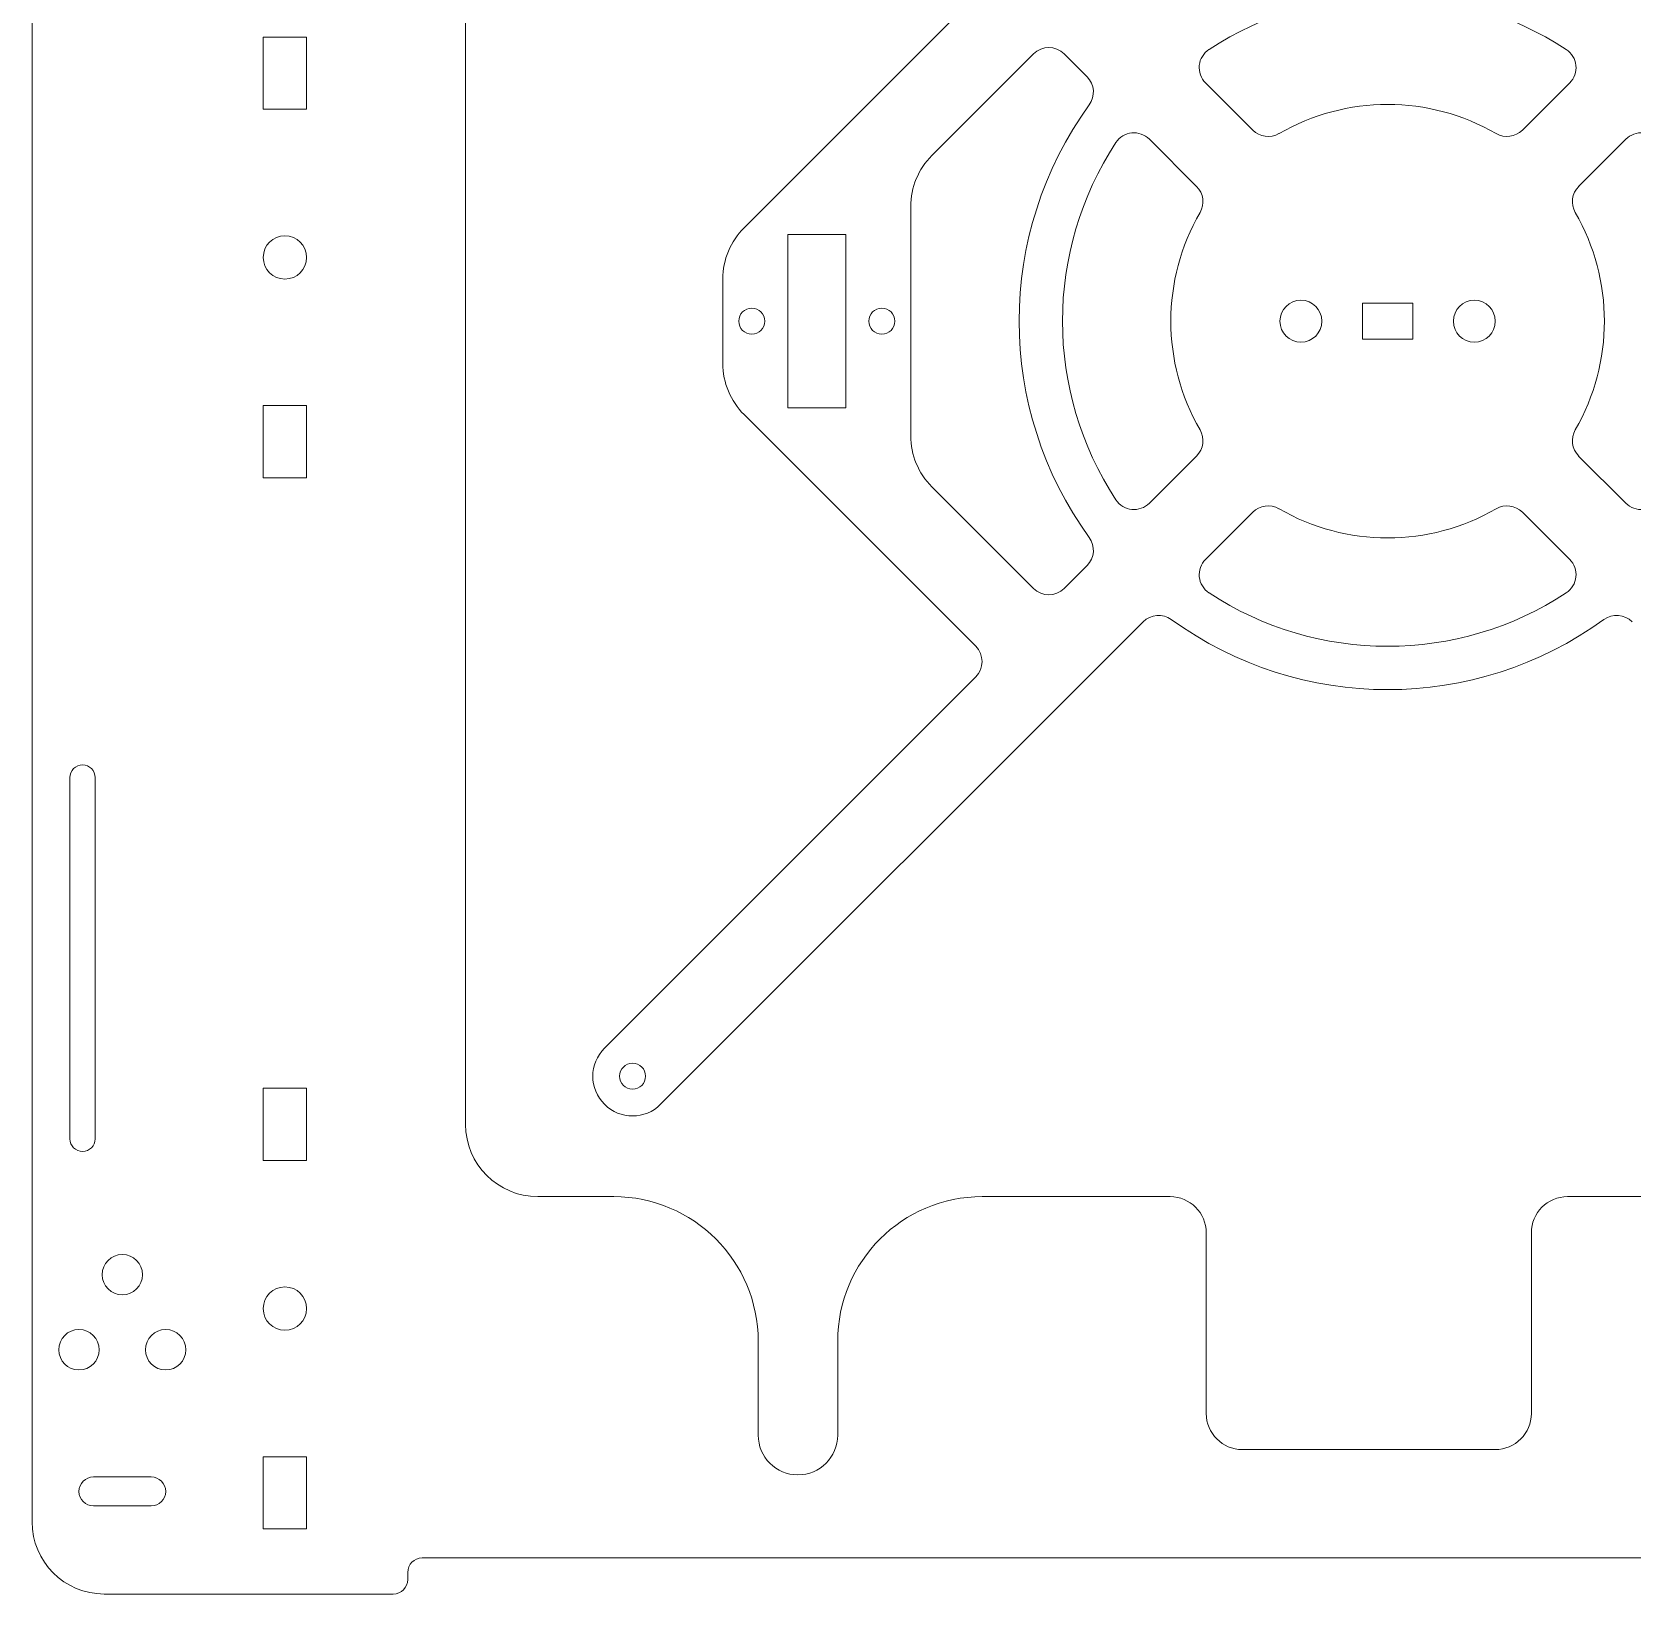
# Model space of a CAD drawing. Header units: millimetres. Extents: x 1474 to 2116, y 1544 to 1914.
# Drawn here: x 1474.2 to 1695.7, y 1543.9 to 1760.1 of the extents above; entities that cross this region are included whole.
import ezdxf

# ---------------------------------------------------------------- set-up
doc = ezdxf.new("R2010")
doc.units = ezdxf.units.MM

msp = doc.modelspace()

# ---------------------------------------------------------------- linework, layer by layer
at = {"color": 7, "linetype": 'Continuous', "lineweight": 15}
for p, q in [((1474.23, 1903.89), (1474.23, 1553.89)), ((1534.23, 1848.89), (1534.23, 1608.89)), ((1606.95, 1767.17), (1572.77, 1732.99)), ((1506.23, 1759.39), (1506.23, 1749.39)), ((1506.23, 1759.39), (1512.23, 1759.39)), ((1512.23, 1759.39), (1512.23, 1749.39)), ((1612.83, 1757.05), (1598.77, 1742.99)), ((1617.07, 1757.05), (1620.24, 1753.88)), ((1643.18, 1746.5), (1636.64, 1753.03)), ((1687.03, 1753.03), (1680.5, 1746.5)), ((1506.23, 1749.39), (1512.23, 1749.39)), ((1628.86, 1745.26), (1635.4, 1738.72)), ((1688.27, 1738.72), (1694.81, 1745.26)), ((1595.84, 1735.92), (1595.84, 1704.2)), ((1586.84, 1732.06), (1578.84, 1732.06)), ((1578.84, 1732.06), (1578.84, 1708.06)), ((1586.84, 1708.06), (1586.84, 1732.06)), ((1569.84, 1725.92), (1569.84, 1714.2)), ((1665.34, 1722.56), (1658.34, 1722.56)), ((1658.34, 1722.56), (1658.34, 1717.56)), ((1665.34, 1717.56), (1665.34, 1722.56)), ((1658.34, 1717.56), (1665.34, 1717.56)), ((1506.23, 1708.39), (1506.23, 1698.39)), ((1506.23, 1708.39), (1512.23, 1708.39)), ((1512.23, 1708.39), (1512.23, 1698.39)), ((1578.84, 1708.06), (1586.84, 1708.06)), ((1604.83, 1675.07), (1572.77, 1707.13)), ((1635.4, 1701.4), (1628.86, 1694.87)), ((1688.27, 1701.4), (1694.81, 1694.87)), ((1506.23, 1698.39), (1512.23, 1698.39)), ((1612.83, 1683.07), (1598.77, 1697.13)), ((1643.18, 1693.62), (1636.64, 1687.09)), ((1687.03, 1687.09), (1680.5, 1693.62)), ((1620.24, 1686.24), (1617.07, 1683.07)), ((1628.02, 1678.46), (1561.23, 1611.67)), ((1604.83, 1670.83), (1553.45, 1619.45)), ((1479.48, 1606.89), (1479.48, 1656.89)), ((1482.98, 1606.89), (1482.98, 1656.89)), ((1506.23, 1613.89), (1506.23, 1603.89)), ((1506.23, 1613.89), (1512.23, 1613.89)), ((1512.23, 1613.89), (1512.23, 1603.89)), ((1506.23, 1603.89), (1512.23, 1603.89)), ((1544.23, 1598.89), (1554.73, 1598.89)), ((1605.73, 1598.89), (1631.73, 1598.89)), ((1686.73, 1598.89), (1712.73, 1598.89)), ((1636.73, 1593.89), (1636.73, 1568.89)), ((1681.73, 1593.89), (1681.73, 1568.89)), ((1574.73, 1578.89), (1574.73, 1565.89)), ((1585.73, 1565.89), (1585.73, 1578.89)), ((1641.73, 1563.89), (1676.73, 1563.89)), ((1506.23, 1562.89), (1506.23, 1552.89)), ((1506.23, 1562.89), (1512.23, 1562.89)), ((1512.23, 1562.89), (1512.23, 1552.89)), ((1482.73, 1560.09), (1490.73, 1560.09)), ((1482.73, 1556.09), (1490.73, 1556.09)), ((1506.23, 1552.89), (1512.23, 1552.89)), ((1528.23, 1548.89), (1790.23, 1548.89)), ((1526.23, 1545.89), (1526.23, 1546.89)), ((1484.23, 1543.89), (1524.23, 1543.89))]:
    msp.add_line(p, q, dxfattribs=at)
for centre, radius in [((1509.23, 1728.89), 3), ((1649.84, 1720.06), 2.9), ((1673.84, 1720.06), 2.9), ((1573.84, 1720.06), 1.8), ((1591.84, 1720.06), 1.8), ((1557.34, 1615.56), 1.8), ((1486.73, 1588.09), 2.8), ((1509.23, 1583.39), 3), ((1480.73, 1577.7), 2.8), ((1492.73, 1577.7), 2.8)]:
    msp.add_circle(centre, radius, dxfattribs=at)
for centre, radius, start, end in [((1661.84, 1720.06), 45, 56.6762, 123.3238), ((1614.95, 1754.93), 3, 45, 135), ((1638.76, 1755.16), 3, 123.3238, 225), ((1684.91, 1755.16), 3, 315, 56.6762), ((1618.12, 1751.76), 3, 324.0564, 45), ((1661.84, 1720.06), 51, 144.0564, 215.9436), ((1661.84, 1720.06), 30, 59.9263, 120.0737), ((1626.74, 1743.13), 3, 45, 146.6762), ((1645.3, 1748.62), 3, 225, 300.0737), ((1678.37, 1748.62), 3, 239.9263, 315), ((1696.93, 1743.13), 3, 33.3238, 135), ((1605.84, 1735.92), 10, 135, 180), ((1661.84, 1720.06), 45, 146.6762, 213.3238), ((1633.28, 1736.6), 3, 329.9263, 45), ((1690.4, 1736.6), 3, 135, 210.0737), ((1661.84, 1720.06), 30, 149.9263, 210.0737), ((1661.84, 1720.06), 30, 329.9263, 30.0737), ((1579.84, 1725.92), 10, 135, 180), ((1579.84, 1714.2), 10, 180, 225), ((1633.28, 1703.52), 3, 315, 30.0737), ((1690.4, 1703.52), 3, 149.9263, 225), ((1605.84, 1704.2), 10, 180, 225), ((1626.74, 1696.99), 3, 213.3238, 315), ((1645.3, 1691.5), 3, 59.9263, 135), ((1661.84, 1720.06), 30, 239.9263, 300.0737), ((1678.37, 1691.5), 3, 45, 120.0737), ((1696.93, 1696.99), 3, 225, 326.6762), ((1618.12, 1688.36), 3, 315, 35.9436), ((1638.76, 1684.97), 3, 135, 236.6762), ((1684.91, 1684.97), 3, 303.3238, 45), ((1614.95, 1685.19), 3, 225, 315), ((1661.84, 1720.06), 45, 236.6762, 303.3238), ((1630.14, 1676.34), 3, 54.0564, 135), ((1661.84, 1720.06), 51, 234.0564, 305.9436), ((1693.54, 1676.34), 3, 45, 125.9436), ((1602.71, 1672.95), 3, 315, 45), ((1481.23, 1656.89), 1.75, 0, 180), ((1557.34, 1615.56), 5.5, 135, 315), ((1544.23, 1608.89), 10, 180, 270), ((1481.23, 1606.89), 1.75, 180, 0), ((1554.73, 1578.89), 20, 0, 90), ((1605.73, 1578.89), 20, 90, 180), ((1631.73, 1593.89), 5, 0, 90), ((1686.73, 1593.89), 5, 90, 180), ((1641.73, 1568.89), 5, 180, 270), ((1676.73, 1568.89), 5, 270, 0), ((1580.23, 1565.89), 5.5, 180, 0), ((1482.73, 1558.09), 2, 90, 270), ((1490.73, 1558.09), 2, 270, 90), ((1484.23, 1553.89), 10, 180, 270), ((1528.23, 1546.89), 2, 90, 180), ((1524.23, 1545.89), 2, 270, 0)]:
    msp.add_arc(centre, radius, start, end, dxfattribs=at)

doc.saveas('drawing.dxf')
